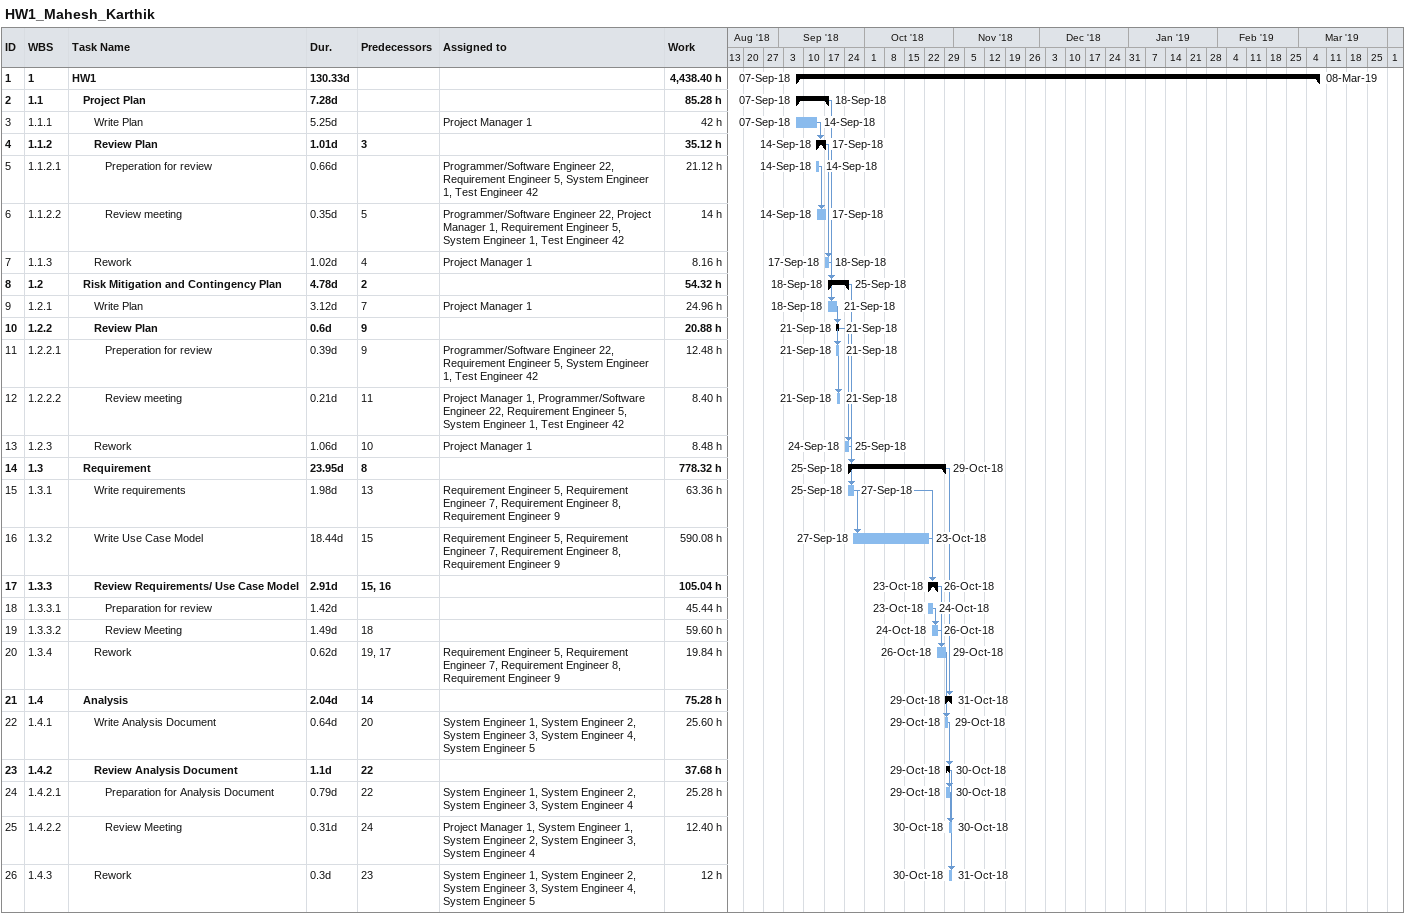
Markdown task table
HW1_Mahesh_Karthik

| ID | WBS | Task | Duration | Start | Finish | Predecessors | Resources | Work (h) |
|---|---|---|---|---|---|---|---|---|
| 1 | 1 | **HW1** | 130.33d | 2018-09-07 | 2019-03-08 |  |  | 4438.40 |
| 2 | 1.1 | **Project Plan** | 7.28d | 2018-09-07 | 2018-09-18 |  |  | 85.28 |
| 3 | 1.1.1 | Write Plan | 5.25d | 2018-09-07 | 2018-09-14 |  | Project Manager 1 | 42 |
| 4 | 1.1.2 | **Review Plan** | 1.01d | 2018-09-14 | 2018-09-17 | 3 |  | 35.12 |
| 5 | 1.1.2.1 | Preperation for review | 0.66d | 2018-09-14 | 2018-09-14 |  | Programmer/Software Engineer 22, Requirement Engineer 5, System Engineer 1, Test Engineer 42 | 21.12 |
| 6 | 1.1.2.2 | Review meeting | 0.35d | 2018-09-14 | 2018-09-17 | 5 | Programmer/Software Engineer 22, Project Manager 1, Requirement Engineer 5, System Engineer 1, Test Engineer 42 | 14 |
| 7 | 1.1.3 | Rework | 1.02d | 2018-09-17 | 2018-09-18 | 4 | Project Manager 1 | 8.16 |
| 8 | 1.2 | **Risk Mitigation and Contingency Plan** | 4.78d | 2018-09-18 | 2018-09-25 | 2 |  | 54.32 |
| 9 | 1.2.1 | Write Plan | 3.12d | 2018-09-18 | 2018-09-21 | 7 | Project Manager 1 | 24.96 |
| 10 | 1.2.2 | **Review Plan** | 0.6d | 2018-09-21 | 2018-09-21 | 9 |  | 20.88 |
| 11 | 1.2.2.1 | Preperation for review | 0.39d | 2018-09-21 | 2018-09-21 | 9 | Programmer/Software Engineer 22, Requirement Engineer 5, System Engineer 1, Test Engineer 42 | 12.48 |
| 12 | 1.2.2.2 | Review meeting | 0.21d | 2018-09-21 | 2018-09-21 | 11 | Project Manager 1, Programmer/Software Engineer 22, Requirement Engineer 5, System Engineer 1, Test Engineer 42 | 8.40 |
| 13 | 1.2.3 | Rework | 1.06d | 2018-09-24 | 2018-09-25 | 10 | Project Manager 1 | 8.48 |
| 14 | 1.3 | **Requirement** | 23.95d | 2018-09-25 | 2018-10-29 | 8 |  | 778.32 |
| 15 | 1.3.1 | Write requirements | 1.98d | 2018-09-25 | 2018-09-27 | 13 | Requirement Engineer 5, Requirement Engineer 7, Requirement Engineer 8, Requirement Engineer 9 | 63.36 |
| 16 | 1.3.2 | Write Use Case Model | 18.44d | 2018-09-27 | 2018-10-23 | 15 | Requirement Engineer 5, Requirement Engineer 7, Requirement Engineer 8, Requirement Engineer 9 | 590.08 |
| 17 | 1.3.3 | **Review Requirements/ Use Case Model** | 2.91d | 2018-10-23 | 2018-10-26 | 15, 16 |  | 105.04 |
| 18 | 1.3.3.1 | Preparation for review | 1.42d | 2018-10-23 | 2018-10-24 |  |  | 45.44 |
| 19 | 1.3.3.2 | Review Meeting | 1.49d | 2018-10-24 | 2018-10-26 | 18 |  | 59.60 |
| 20 | 1.3.4 | Rework | 0.62d | 2018-10-26 | 2018-10-29 | 19, 17 | Requirement Engineer 5, Requirement Engineer 7, Requirement Engineer 8, Requirement Engineer 9 | 19.84 |
| 21 | 1.4 | **Analysis** | 2.04d | 2018-10-29 | 2018-10-31 | 14 |  | 75.28 |
| 22 | 1.4.1 | Write Analysis Document | 0.64d | 2018-10-29 | 2018-10-29 | 20 | System Engineer 1, System Engineer 2, System Engineer 3, System Engineer 4, System Engineer 5 | 25.60 |
| 23 | 1.4.2 | **Review Analysis Document** | 1.1d | 2018-10-29 | 2018-10-30 | 22 |  | 37.68 |
| 24 | 1.4.2.1 | Preparation for Analysis Document | 0.79d | 2018-10-29 | 2018-10-30 | 22 | System Engineer 1, System Engineer 2, System Engineer 3, System Engineer 4 | 25.28 |
| 25 | 1.4.2.2 | Review Meeting | 0.31d | 2018-10-30 | 2018-10-30 | 24 | Project Manager 1, System Engineer 1, System Engineer 2, System Engineer 3, System Engineer 4 | 12.40 |
| 26 | 1.4.3 | Rework | 0.3d | 2018-10-30 | 2018-10-31 | 23 | System Engineer 1, System Engineer 2, System Engineer 3, System Engineer 4, System Engineer 5 | 12 |
